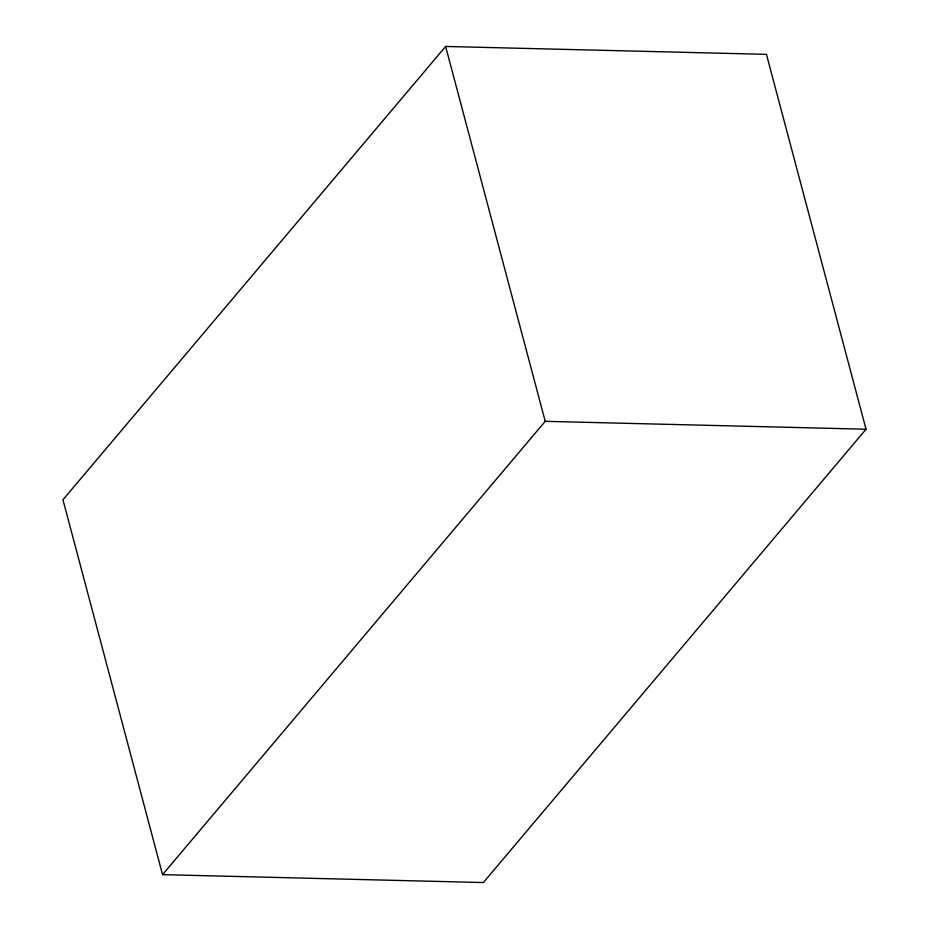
<?xml version="1.0" encoding="UTF-8"?>
<svg xmlns="http://www.w3.org/2000/svg" width="929" height="929" viewBox="0 0 929 929"><rect width="100%" height="100%" fill="white"/><g stroke="black" fill="none" stroke-linecap="round" stroke-linejoin="round"><path stroke-width="1.39" d="M445.63 46.45L62.963 499.779L162.552 874.642L483.37 882.55L866.037 429.221L766.448 54.358L445.63 46.45L545.218 421.325L162.552 874.642M545.218 421.325L866.037 429.221"/></g></svg>
